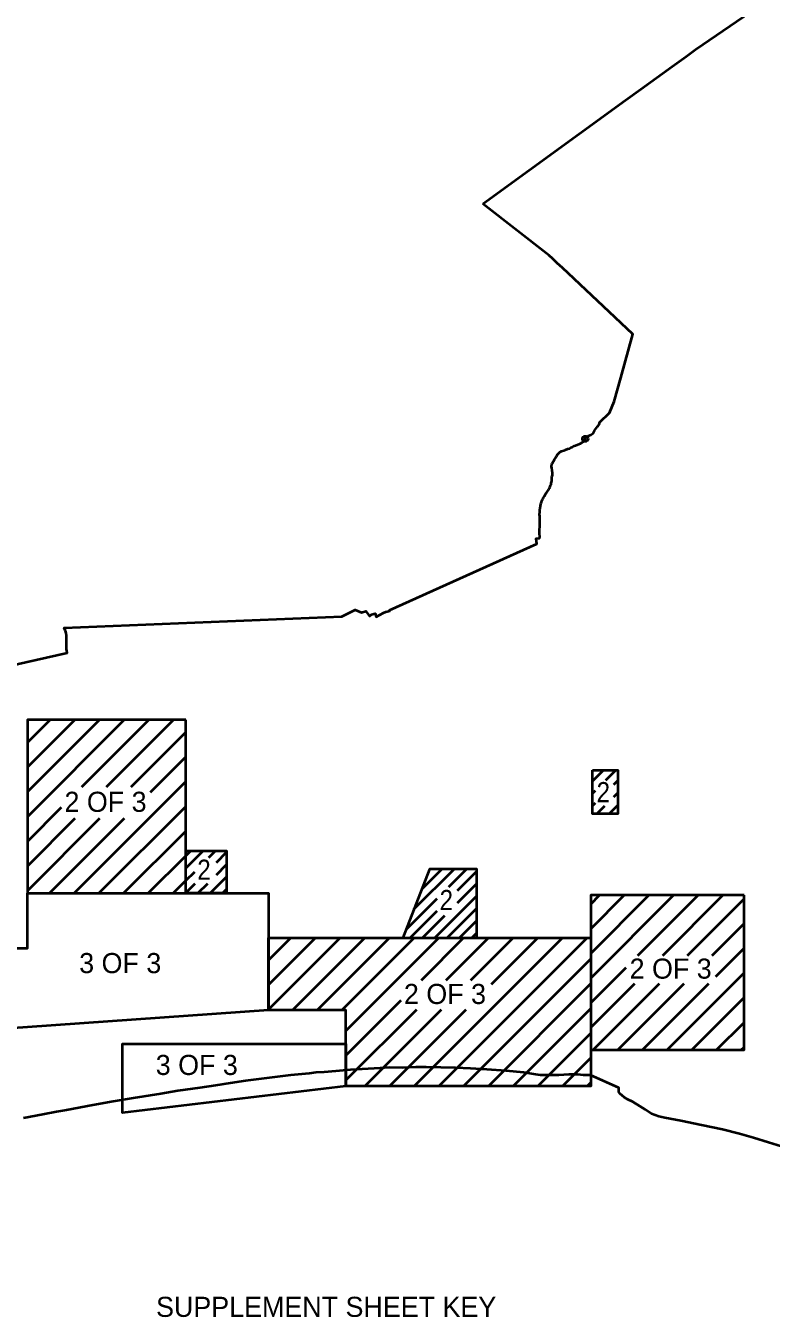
# Model space of a CAD drawing. Extents: x 772445 to 869571, y 94747 to 286061.
# Drawn here: x 840607 to 844876, y 169878 to 177267 of the extents above; entities that cross this region are included whole.
import ezdxf
from ezdxf.enums import TextEntityAlignment as Align

# ---------------------------------------------------------------- set-up
doc = ezdxf.new("R2010")
doc.units = 0
doc.header["$LTSCALE"] = 64
doc.header["$PDMODE"] = 32
doc.header["$PDSIZE"] = 32
doc.layers.add('20', color=7, linetype='Continuous', lineweight=40)

msp = doc.modelspace()

# ---------------------------------------------------------------- linework, layer by layer
at = {"layer": '20'}
for p, q in [((840616.08, 173165.76), (840746.77, 173296.45)), ((840616.08, 173024.34), (840888.19, 173296.45)), ((840616.08, 172882.92), (841029.61, 173296.45)), ((840616.08, 172741.5), (841171.03, 173296.45)), ((840928.02, 172912.02), (841312.45, 173296.45)), ((841069.44, 172912.02), (841453.88, 173296.45)), ((841210.86, 172912.02), (841523.65, 173224.8)), ((841321.45, 172881.18), (841523.65, 173083.38)), ((843852.93, 172945), (843916.48, 173008.55)), ((843929.59, 172950.95), (843987.19, 173008.55)), ((840884.57, 172302.88), (841523.65, 172941.96)), ((843974.83, 172925.48), (843997.43, 172948.07)), ((843852.93, 172874.29), (843869.79, 172891.14)), ((843974.83, 172854.77), (843997.43, 172877.36)), ((840616.08, 172600.08), (840811.78, 172795.78)), ((841025.99, 172302.88), (841523.65, 172800.54)), ((843852.93, 172803.58), (843869.79, 172820.43)), ((843877.09, 172757.03), (843923.09, 172803.02)), ((843947.81, 172757.03), (843997.43, 172806.65)), ((840616.08, 172458.66), (840890.37, 172732.95)), ((840616.08, 172317.24), (841031.79, 172732.95)), ((840743.15, 172302.88), (841173.22, 172732.95)), ((841167.41, 172302.88), (841523.65, 172659.12)), ((841523.65, 172516.96), (841552.88, 172546.2)), ((841523.65, 172446.25), (841623.59, 172546.2)), ((841655.27, 172507.17), (841694.3, 172546.2)), ((841698.84, 172480.02), (841757.04, 172538.23)), ((841308.83, 172302.88), (841523.65, 172517.7)), ((841698.84, 172409.31), (841757.04, 172467.52)), ((841523.65, 172375.54), (841574.34, 172426.23)), ((841663.12, 172302.88), (841757.04, 172396.81)), ((842830.21, 172211.63), (843059.74, 172441.16)), ((842875.26, 172327.39), (842989.03, 172441.16)), ((843029.07, 172339.78), (843130.45, 172441.16)), ((843080, 172320), (843189.88, 172429.88)), ((841450.26, 172302.88), (841523.65, 172376.28)), ((841523.65, 172304.83), (841578.06, 172359.24)), ((841592.41, 172302.88), (841648.77, 172359.24)), ((841733.83, 172302.88), (841757.04, 172326.1)), ((843080, 172249.29), (843189.88, 172359.17)), ((842785.17, 172095.88), (842963.28, 172273.99)), ((842949.99, 172048.57), (843189.88, 172288.46)), ((843842.25, 172241.37), (843892.79, 172291.91)), ((843842.25, 172099.94), (844034.21, 172291.91)), ((843842.25, 171958.52), (844175.64, 172291.91)), ((843842.25, 171817.1), (844317.06, 172291.91)), ((844113.17, 171946.61), (844458.48, 172291.91)), ((844254.59, 171946.61), (844599.9, 172291.91)), ((844396.01, 171946.61), (844721.01, 172271.61)), ((842808.57, 172048.57), (842963.28, 172203.28)), ((842879.28, 172048.57), (843006.99, 172176.28)), ((843020.69, 172048.56), (843189.88, 172217.75)), ((843091.4, 172048.56), (843189.88, 172147.04)), ((844537.43, 171946.61), (844721.01, 172130.19)), ((841996.83, 171920.53), (842124.91, 172048.61)), ((841996.83, 171779.11), (842266.33, 172048.61)), ((841996.83, 171637.69), (842407.74, 172048.6)), ((842135.16, 171634.59), (842549.15, 172048.59)), ((842276.58, 171634.59), (842690.56, 172048.58)), ((842418, 171634.59), (842831.98, 172048.57)), ((842440.47, 171515.64), (842973.39, 172048.56)), ((842831.6, 171199.67), (843680.46, 172048.52)), ((842872.71, 171806.47), (843114.8, 172048.56)), ((842973.12, 171199.77), (843821.87, 172048.52)), ((843014.13, 171806.47), (843256.22, 172048.55)), ((843155.56, 171806.47), (843397.63, 172048.54)), ((843162.11, 172048.55), (843189.88, 172076.33)), ((843274.53, 171784.02), (843539.04, 172048.53)), ((844558.42, 171826.17), (844721.01, 171988.76)), ((843114.64, 171199.87), (843842.25, 171927.47)), ((843842.25, 171675.68), (844044.86, 171878.3)), ((844280.27, 171406.6), (844721.01, 171847.34)), ((843256.16, 171199.97), (843842.25, 171786.05)), ((843842.25, 171534.26), (844094.99, 171787)), ((843856.01, 171406.6), (844236.41, 171787)), ((843997.43, 171406.6), (844377.83, 171787)), ((844138.85, 171406.6), (844519.25, 171787)), ((842440.56, 171374.32), (842757.08, 171690.83)), ((844421.69, 171406.6), (844721.01, 171705.92)), ((842440.66, 171232.99), (842846.74, 171639.08)), ((842548.55, 171199.46), (842988.17, 171639.08)), ((842690.08, 171199.57), (843129.59, 171639.08)), ((843397.69, 171200.07), (843842.25, 171644.63)), ((843539.21, 171200.17), (843842.25, 171503.21)), ((844563.11, 171406.6), (844721.01, 171564.5)), ((843680.73, 171200.27), (843842.25, 171361.78)), ((844704.54, 171406.6), (844721.01, 171423.08)), ((843822.25, 171200.37), (843842.25, 171220.36))]:
    msp.add_line(p, q, dxfattribs=at)
for points in [[(843223.79, 176247.32), (844041.22, 176841.77), (844129.12, 176905.08), (844308.94, 177034), (844388.87, 177091.7), (844443.13, 177130.51), (845465.51, 177830.65), (846206.39, 178339.06), (848930.86, 180199.55), (848023.93, 181155.87)], [(843817.75, 174912.85), (843828.76, 174920.15), (843842.84, 174925.52), (843854.14, 174933.4), (843863.58, 174951.05), (843881.63, 174973.99), (843890.33, 174986.27), (843895.21, 174999.36), (843949.78, 175052.11), (843977.41, 175117.35), (844014.38, 175252.75), (844083.45, 175501.56), (843681.22, 175881.66), (843651.17, 175909.4), (843623.89, 175934.62), (843604.77, 175952.28), (843223.79, 176247.32)], [(840837.99, 173788.85), (840835.48, 173798.59), (840832.24, 173808.59), (840826.76, 173821.19), (842418.01, 173886.93), (842493.4, 173925.34), (842530.56, 173910.28), (842554.69, 173916.97), (842574.69, 173889.34), (842587.46, 173898.6), (842608.46, 173903.94), (842614.69, 173884.58), (842654.94, 173908.77), (842669.99, 173913.02), (842692.85, 173918.44), (842690.92, 173922.54), (843533.86, 174302.57), (843532.38, 174316.85), (843530.7, 174334.08), (843549.79, 174335.65), (843550.23, 174343.49), (843549.83, 174361.15), (843550.06, 174374.65), (843549.91, 174385.56), (843550.23, 174400.71), (843550.84, 174412.57), (843550.93, 174421.91), (843550.78, 174433.13), (843550.62, 174441.3), (843551.08, 174445.85), (843550.62, 174449.3), (843550.53, 174452.44), (843550.45, 174453.93), (843550.73, 174457.45), (843550.62, 174462.44), (843549.99, 174467.74), (843550.09, 174473.76), (843550.41, 174478.44), (843551.04, 174483.43), (843551.23, 174488.73), (843551.92, 174498.34), (843552.44, 174503.9), (843553.54, 174509.51), (843554, 174515.9), (843555.5, 174521.2), (843556.07, 174526.92), (843556.86, 174532.06), (843558.19, 174536.04), (843560.39, 174541.41), (843562.99, 174548.65), (843566.64, 174556.21), (843569.25, 174562.15), (843572.34, 174568.08), (843577.13, 174575.4), (843585.68, 174589.8), (843589.51, 174595.25), (843592.84, 174601.18), (843600.07, 174611.92), (843603.32, 174616.31), (843606.25, 174621.35), (843607.79, 174625.5), (843611.21, 174630.71), (843613, 174637.05), (843615.2, 174642.9), (843615.52, 174646.08), (843616.74, 174649.74), (843618.04, 174655.19), (843619.43, 174662.58), (843619.43, 174669.9), (843619.59, 174677.31), (843620.32, 174682.19), (843620.32, 174686.33), (843622.04, 174690.48), (843622.76, 174694.71), (843623.01, 174700.08), (843623.99, 174704.96), (843624.22, 174708.54), (843623.33, 174713.74), (843622.36, 174717.24), (843621.78, 174722.52), (843619.34, 174737.73), (843618.78, 174742.37), (843618.53, 174747.33), (843619.76, 174758.63), (843622.04, 174763.19), (843635.2, 174785.55), (843642.11, 174796.21), (843646.02, 174804.34), (843653.01, 174813.37), (843665.13, 174827.27), (843675.54, 174832.23), (843688.31, 174837.52), (843698.72, 174840.94), (843711.41, 174846.79), (843721.08, 174848.34), (843729.46, 174853.87), (843736.62, 174855.57), (843750.12, 174863.3), (843783.3, 174876.39), (843798.35, 174887.05), (843817.75, 174912.85)], [(838051.31, 173182.75), (839656.45, 173173.04), (839821.86, 173179.03), (839811.56, 173446.51), (840844.16, 173679.58), (840841.62, 173689.97), (840840.78, 173699.34), (840840.69, 173708.15), (840841.1, 173761.64), (840840.72, 173770.07), (840839.81, 173778.67), (840837.99, 173788.85)], [(841996.83, 172302.88), (841996.83, 171634.59), (840616.08, 171537.1), (839901.64, 171486.65), (839901.64, 171989.86), (840616.08, 171989.86), (840616.08, 172302.88), (841523.65, 172302.88), (841996.83, 172302.88), (841996.83, 172048.62), (841996.83, 171634.59)], [(841996.83, 172048.62), (842766.76, 172048.58), (843189.88, 172048.55)], [(843189.88, 172048.55), (843842.25, 172048.51), (843842.25, 171200.38), (842440.68, 171199.39), (842440.39, 171634.59), (841996.83, 171634.59), (841996.83, 172048.62)], [(844960.13, 170846.24), (844860.7, 170877.23), (844774.37, 170904.04), (844695.18, 170926.68), (844597.54, 170951.71), (844477.86, 170976.73), (844358.78, 171001.16), (844266.5, 171018.44), (844232.56, 171026.78), (844212.32, 171032.74), (844191.48, 171041.68), (844154.57, 171065.51), (844124.2, 171085.77), (844083.12, 171109.6), (844055.14, 171123.9), (844035.49, 171135.22), (844021.8, 171145.35), (844010.48, 171156.07), (844003.93, 171165.61), (844002.74, 171174.55), (844003.93, 171190.04), (843840.8, 171263.32), (843829.48, 171261.54), (843802.1, 171261.54), (843766.37, 171266.3), (843717.55, 171265.71), (843660.39, 171262.13), (843586.57, 171262.73), (843555.01, 171263.32), (843528.81, 171266.9), (843459.75, 171277.03), (843356.75, 171286.56), (843246.6, 171295.5), (843153.72, 171300.86), (843068.58, 171304.44), (842899.49, 171308.61), (842840.55, 171307.42), (842763.74, 171304.44), (842688.26, 171305.72), (842635.81, 171301.88), (842533.47, 171297.39), (842466.95, 171292.27), (842383.16, 171285.23), (842316.63, 171280.11), (842267.38, 171276.91), (842230.92, 171272.43), (842125.38, 171261.55), (842017.92, 171248.75), (841957.16, 171241.7), (841866.33, 171229.54), (841777.42, 171217.38), (841693.63, 171203.94), (841604.08, 171189.86), (841478.71, 171173.21), (841380.84, 171156.57), (841222.85, 171130.97), (841107.08, 171111.12), (840991.3, 171091.28), (840839.58, 171062.8), (840783.66, 171053.48), (840705.1, 171037.49), (840593.26, 171016.17)]]:
    msp.add_lwpolyline(points, dxfattribs=at)
for points in [[(841523.65, 173296.45), (840616.08, 173296.45), (840616.08, 172302.88), (841523.65, 172302.88)], [(843852.93, 173008.55), (843997.43, 173008.55), (843997.43, 172757.03), (843852.93, 172757.03)], [(841523.65, 172546.2), (841757.04, 172546.2), (841757.04, 172302.88), (841523.65, 172302.88)], [(843189.88, 172048.55), (843189.88, 172441.16), (842919.53, 172441.16), (842766.76, 172048.58)], [(844721.01, 172291.91), (843842.25, 172291.91), (843842.25, 171406.6), (844721.01, 171406.6)], [(842440.51, 171441.47), (842440.68, 171199.39), (841160.59, 171046.5), (841160.59, 171441.45)]]:
    msp.add_lwpolyline(points, close=True, dxfattribs=at)
msp.add_point((843811.03, 174903.64), dxfattribs=at)

# ---------------------------------------------------------------- texts
at = {"layer": '20', "width": 0.9}
for p in [(843914.7, 172824.43), (841627.75, 172380.64), (843015.42, 172207.29)]:
    msp.add_text('2', height=115, dxfattribs=at).set_placement(p, align=Align.CENTER)
at = {"layer": '20'}
for s, p in [('2 OF 3', (841063.78, 172769.12)), ('3 OF 3', (841147.93, 171846.3)), ('2 OF 3', (844300.41, 171814.67)), ('2 OF 3', (843007.8, 171669.67)), ('3 OF 3', (841586.49, 171263.5)), ('SUPPLEMENT SHEET KEY', (842327.29, 169879.31))]:
    msp.add_text(s, height=115, dxfattribs=at).set_placement(p, align=Align.CENTER)

doc.saveas('drawing.dxf')
